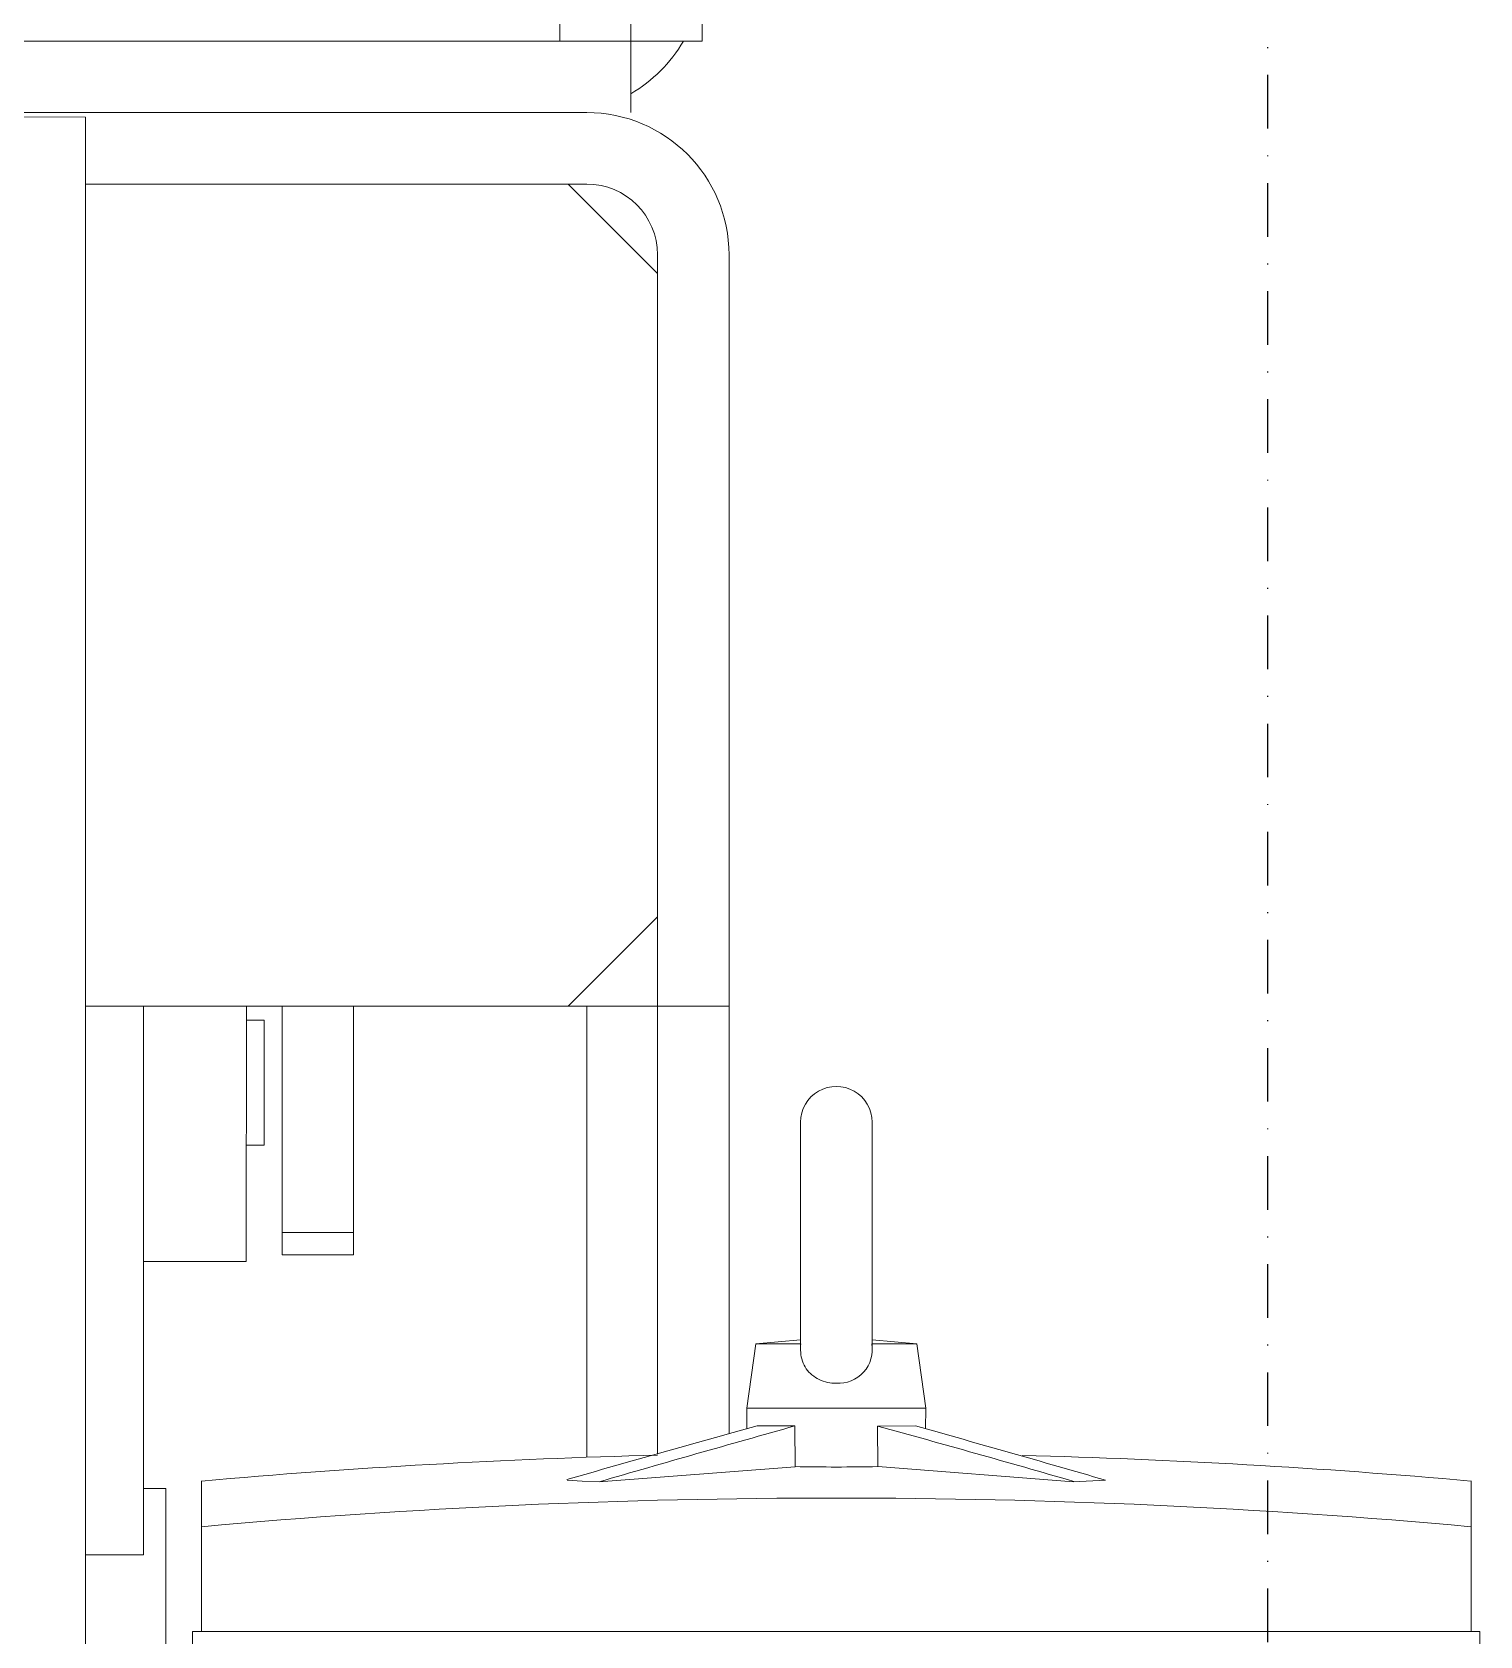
# Model space of a CAD drawing. Header units: millimetres. Extents: x 2179 to 48742, y 3478 to 161002.
# Drawn here: x 34931.6 to 35093.5, y 141957.9 to 142137.4 of the extents above; entities that cross this region are included whole.
import ezdxf

# ---------------------------------------------------------------- set-up
doc = ezdxf.new("R2010")
doc.units = ezdxf.units.MM
doc.linetypes.add('1_Čerchovaná 6_0mm', pattern=[12, 6, -3, 0, -3])
doc.layers.add('0-1', color=7, linetype='Continuous', lineweight=9)
doc.layers.add('2966-1_navrh dispozice stroju-HK_02_dwg-1', color=7, linetype='Continuous', lineweight=9, true_color=0x919191)
doc.layers.add('S-GRID-1', color=9, linetype='1_Čerchovaná 6_0mm', lineweight=25, true_color=0x808080)

# ---------------------------------------------------------------- blocks, each defined once
blk = doc.blocks.new('2966-1_navrh dispozice stroju-HK_02_dwg-876232-1NP _ stroje')
at = {"layer": '0-1'}
for p, q in [((-60181.1, 57900.53), (-61864.39, 58912.37)), ((-60150.85, 57904.43), (-60078.79, 57861.11)), ((-60154.97, 57897.57), (-60153.19, 57896.5)), ((-60037.73, 57855.1), (-60059.4, 57868.12)), ((-60063.53, 57861.27), (-60041.83, 57848.22)), ((-60035.57, 57859.63), (-60038.53, 57855.58)), ((-60042.65, 57848.72), (-60044.85, 57844.2)), ((-60088.06, 57845.68), (-60086.99, 57847.46)), ((-60082.83, 57805.2), (-60078.7, 57812.05))]:
    blk.add_line(p, q, dxfattribs=at)
at = {"layer": '0-1', "flags": 128}
for points in [[(-60287.11, 57708.64), (-60285.57, 57711.21), (-60243.32, 57781.49), (-60250.18, 57785.62), (-60177.02, 57907.32), (-60172.9, 57914.18), (-61856.19, 58926.02), (-61860.31, 58919.16), (-61933.47, 58797.46), (-61940.33, 58801.58), (-61867.17, 58923.28), (-61860.31, 58919.16), (-60177.02, 57907.32), (-60170.16, 57903.2)], [(-59990.47, 57904.86), (-59986.09, 57902.23), (-59976.03, 57896.18), (-59975.52, 57897.04), (-59965.92, 57891.27), (-59916.33, 57861.46)], [(-60243.32, 57781.49), (-60241.5, 57784.52), (-60172.7, 57898.98)], [(-60166.91, 57893.08), (-60153.19, 57896.5), (-60091.48, 57859.4), (-60082.91, 57854.25), (-60078.79, 57861.11), (-60037.75, 57836.44)], [(-60063.63, 57783.15), (-60059.25, 57780.52), (-60049.19, 57774.48), (-59976.03, 57896.18)], [(-60194.73, 57846.8), (-60166.91, 57893.08), (-60165.84, 57894.86)], [(-60011.61, 57869.86), (-60013.29, 57866.7), (-60026.04, 57848.8), (-60029.94, 57851.14), (-60027.76, 57854.78)], [(-60115.88, 57799.4), (-60088.06, 57845.68), (-60091.48, 57859.4)], [(-60028.89, 57856.78), (-60035.57, 57859.63), (-60038.17, 57855.32)], [(-60026.9, 57855.58), (-60028.89, 57856.78), (-60039.19, 57839.64), (-60037.2, 57838.44)], [(-60043.71, 57821.45), (-60086.99, 57847.46), (-60082.91, 57854.25), (-60039.92, 57828.41)], [(-60042.25, 57848.52), (-60044.85, 57844.2), (-60039.19, 57839.64)], [(-60036.89, 57839.58), (-60034.71, 57843.22), (-60030.8, 57840.87), (-60040.64, 57821.21), (-60041.69, 57819.64), (-60042.64, 57818.25)], [(-60104.55, 57818.25), (-60082.83, 57805.2), (-60080.67, 57803.9), (-60076.55, 57810.76), (-60078.7, 57812.05), (-60100.43, 57825.11)], [(-60093.26, 57806.8), (-60092.23, 57808.51), (-60104.23, 57815.73), (-60105.26, 57814.01)], [(-60106.61, 57814.83), (-60082.12, 57800.1), (-60088.04, 57790.25)], [(-60112.53, 57804.97), (-60059.9, 57773.33), (-60063.25, 57767.76)], [(-60066.25, 57777.15), (-60064.96, 57779.29), (-59984.69, 57731.04), (-60047.82, 57768.99)], [(-60040.11, 57767.85), (-60049.71, 57773.62), (-60049.19, 57774.48)]]:
    blk.add_lwpolyline(points, dxfattribs=at)
blk.add_lwpolyline([(-59835.36, 57420.76), (-59742.63, 57575.03), (-60201.16, 57850.66), (-60293.9, 57696.39)], close=True, dxfattribs=at)
at = {"layer": '0-1'}
for centre, radius, start, end in [((-60187.89, 57904.61), 15.92, 358.8235, 29.1557), ((-60159.05, 57890.78), 15.92, 58.9896, 148.9896), ((-59341.39, 57431.85), 803.14, 143.91793, 147.50527), ((-59350.73, 57437.46), 787.2, 143.81494, 154.16434), ((-60159.05, 57890.78), 7.92, 58.9896, 148.9896), ((-58336.97, 56061.81), 2464.45, 132.80629, 133.31994), ((-60061.47, 57864.7), 4, 58.9896, 238.9896), ((-58798.77, 56557.75), 1785.67, 132.85684, 133.5882), ((-60039.54, 57851.79), 3.79, 325.4194, 68.7141), ((-60240.47, 57972.3), 247.45, 327.9189, 330.0604), ((-57569.62, 57167.22), 2556.1, 164.66482, 165.17573), ((-58368.78, 57373.41), 1732.03, 164.3864, 165.11728), ((-59341.39, 57431.85), 803.14, 150.41657, 154.06135)]:
    blk.add_arc(centre, radius, start, end, dxfattribs=at)
blk.add_open_spline([(-60036.42, 57849.64), (-60036.76, 57849.08), (-60037.44, 57848.34), (-60038.61, 57847.75), (-60039.55, 57847.55), (-60040.85, 57847.66), (-60041.74, 57848.12), (-60042.25, 57848.52)], degree=3, knots=[0, 0, 0, 0, 0.289885, 0.431552, 0.571821, 0.712613, 1, 1, 1, 1], dxfattribs=at)

msp = doc.modelspace()

# ---------------------------------------------------------------- linework, layer by layer
at = {"layer": 'S-GRID-1'}
msp.add_line((35069.78, 158068.27), (35069.78, 120650.82), dxfattribs=at)

# ---------------------------------------------------------------- block references
at = {"layer": '2966-1_navrh dispozice stroju-HK_02_dwg-1', "rotation": 301.0103595051887}
msp.add_blockref('2966-1_navrh dispozice stroju-HK_02_dwg-876232-1NP _ stroje', (16370.46, 60726.75), dxfattribs=at)

doc.saveas('drawing.dxf')
